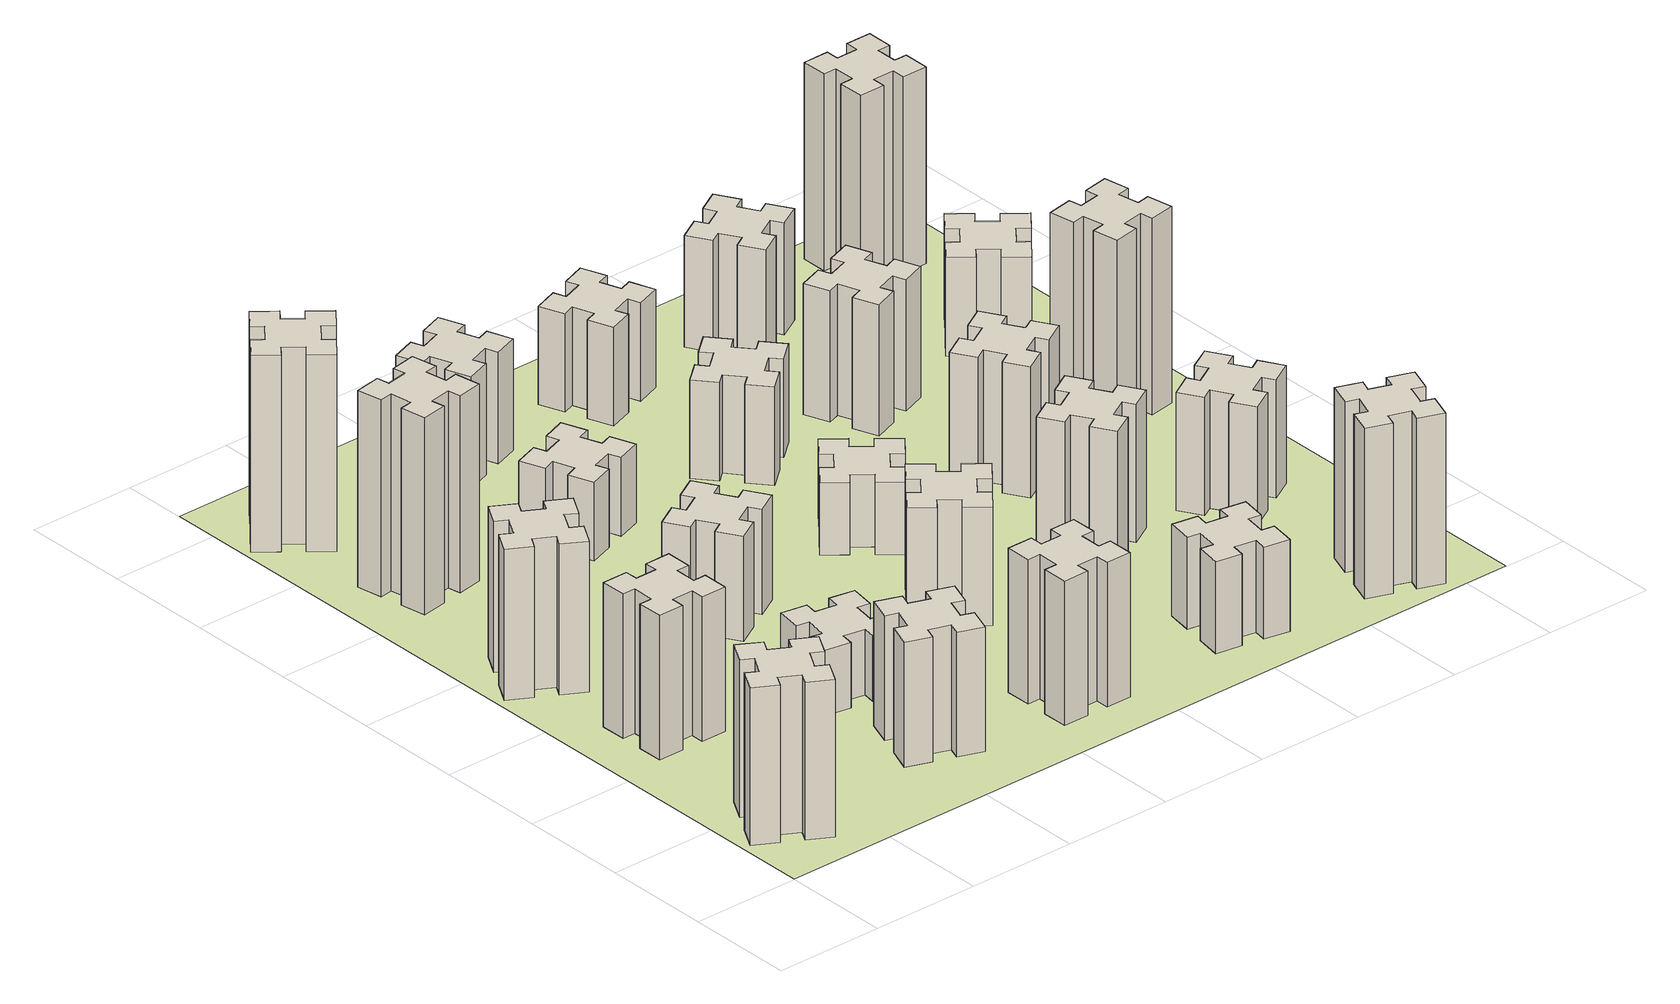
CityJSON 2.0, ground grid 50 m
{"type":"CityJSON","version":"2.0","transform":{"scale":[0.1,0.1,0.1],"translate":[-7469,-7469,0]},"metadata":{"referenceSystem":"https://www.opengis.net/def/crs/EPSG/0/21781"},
"CityObjects":{
"building1":{"type":"Building","attributes":{"class":"1000","function":"1000","usage":"1000","yearOfConstruction":2016,"roofType":"1000","measuredHeight":72,"storeysAboveGround":30,"storeysBelowGround":0},"geometry":[{"type":"Solid","lod":"1","boundaries":[[[[0,1,2,3,4,5,6,7,8,9,10,11,12,13,14,15,16,17,18,19]],[[17,16,20,21]],[[16,15,22,20]],[[15,14,23,22]],[[14,13,24,23]],[[13,12,25,24]],[[12,11,26,25]],[[11,10,27,26]],[[10,9,28,27]],[[9,8,29,28]],[[8,7,30,29]],[[7,6,31,30]],[[6,5,32,31]],[[5,4,33,32]],[[4,3,34,33]],[[3,2,35,34]],[[2,1,36,35]],[[1,0,37,36]],[[0,19,38,37]],[[19,18,39,38]],[[18,17,21,39]],[[24,25,26,27,28,29,30,31,32,33,34,35,36,37,38,39,21,20,22,23]]]]}]},
"building2":{"type":"Building","attributes":{"class":"1000","function":"1000","usage":"1000","yearOfConstruction":2016,"roofType":"1000","measuredHeight":66,"storeysAboveGround":30,"storeysBelowGround":0},"geometry":[{"type":"Solid","lod":"1","boundaries":[[[[40,41,42,43,44,45,46,47,48,49,50,51,52,53,54,55,56,57,58,59]],[[57,56,60,61]],[[56,55,62,60]],[[55,54,63,62]],[[54,53,64,63]],[[53,52,65,64]],[[52,51,66,65]],[[51,50,67,66]],[[50,49,68,67]],[[49,48,69,68]],[[48,47,70,69]],[[47,46,71,70]],[[46,45,72,71]],[[45,44,73,72]],[[44,43,74,73]],[[43,42,75,74]],[[42,41,76,75]],[[41,40,77,76]],[[40,59,78,77]],[[59,58,79,78]],[[58,57,61,79]],[[64,65,66,67,68,69,70,71,72,73,74,75,76,77,78,79,61,60,62,63]]]]}]},
"building3":{"type":"Building","attributes":{"class":"1000","function":"1000","usage":"1000","yearOfConstruction":2016,"roofType":"1000","measuredHeight":69,"storeysAboveGround":30,"storeysBelowGround":0},"geometry":[{"type":"Solid","lod":"1","boundaries":[[[[80,81,82,83,84,85,86,87,88,89,90,91,92,93,94,95,96,97,98,99]],[[97,96,100,101]],[[96,95,102,100]],[[95,94,103,102]],[[94,93,104,103]],[[93,92,105,104]],[[92,91,106,105]],[[91,90,107,106]],[[90,89,108,107]],[[89,88,109,108]],[[88,87,110,109]],[[87,86,111,110]],[[86,85,112,111]],[[85,84,113,112]],[[84,83,114,113]],[[83,82,115,114]],[[82,81,116,115]],[[81,80,117,116]],[[80,99,118,117]],[[99,98,119,118]],[[98,97,101,119]],[[104,105,106,107,108,109,110,111,112,113,114,115,116,117,118,119,101,100,102,103]]]]}]},
"building4":{"type":"Building","attributes":{"class":"1000","function":"1000","usage":"1000","yearOfConstruction":2016,"roofType":"1000","measuredHeight":90,"storeysAboveGround":30,"storeysBelowGround":0},"geometry":[{"type":"Solid","lod":"1","boundaries":[[[[120,121,122,123,124,125,126,127,128,129,130,131,132,133,134,135,136,137,138,139]],[[137,136,140,141]],[[136,135,142,140]],[[135,134,143,142]],[[134,133,144,143]],[[133,132,145,144]],[[132,131,146,145]],[[131,130,147,146]],[[130,129,148,147]],[[129,128,149,148]],[[128,127,150,149]],[[127,126,151,150]],[[126,125,152,151]],[[125,124,153,152]],[[124,123,154,153]],[[123,122,155,154]],[[122,121,156,155]],[[121,120,157,156]],[[120,139,158,157]],[[139,138,159,158]],[[138,137,141,159]],[[144,145,146,147,148,149,150,151,152,153,154,155,156,157,158,159,141,140,142,143]]]]}]},
"building5":{"type":"Building","attributes":{"class":"1000","function":"1000","usage":"1000","yearOfConstruction":2016,"roofType":"1000","measuredHeight":57,"storeysAboveGround":30,"storeysBelowGround":0},"geometry":[{"type":"Solid","lod":"1","boundaries":[[[[160,161,162,163,164,165,166,167,168,169,170,171,172,173,174,175,176,177,178,179]],[[177,176,180,181]],[[176,175,182,180]],[[175,174,183,182]],[[174,173,184,183]],[[173,172,185,184]],[[172,171,186,185]],[[171,170,187,186]],[[170,169,188,187]],[[169,168,189,188]],[[168,167,190,189]],[[167,166,191,190]],[[166,165,192,191]],[[165,164,193,192]],[[164,163,194,193]],[[163,162,195,194]],[[162,161,196,195]],[[161,160,197,196]],[[160,179,198,197]],[[179,178,199,198]],[[178,177,181,199]],[[184,185,186,187,188,189,190,191,192,193,194,195,196,197,198,199,181,180,182,183]]]]}]},
"building6":{"type":"Building","attributes":{"class":"1000","function":"1000","usage":"1000","yearOfConstruction":2016,"roofType":"1000","measuredHeight":90,"storeysAboveGround":30,"storeysBelowGround":0},"geometry":[{"type":"Solid","lod":"1","boundaries":[[[[200,201,202,203,204,205,206,207,208,209,210,211,212,213,214,215,216,217,218,219]],[[217,216,220,221]],[[216,215,222,220]],[[215,214,223,222]],[[214,213,224,223]],[[213,212,225,224]],[[212,211,226,225]],[[211,210,227,226]],[[210,209,228,227]],[[209,208,229,228]],[[208,207,230,229]],[[207,206,231,230]],[[206,205,232,231]],[[205,204,233,232]],[[204,203,234,233]],[[203,202,235,234]],[[202,201,236,235]],[[201,200,237,236]],[[200,219,238,237]],[[219,218,239,238]],[[218,217,221,239]],[[224,225,226,227,228,229,230,231,232,233,234,235,236,237,238,239,221,220,222,223]]]]}]},
"building7":{"type":"Building","attributes":{"class":"1000","function":"1000","usage":"1000","yearOfConstruction":2016,"roofType":"1000","measuredHeight":30,"storeysAboveGround":30,"storeysBelowGround":0},"geometry":[{"type":"Solid","lod":"1","boundaries":[[[[240,241,242,243,244,245,246,247,248,249,250,251,252,253,254,255,256,257,258,259]],[[257,256,260,261]],[[256,255,262,260]],[[255,254,263,262]],[[254,253,264,263]],[[253,252,265,264]],[[252,251,266,265]],[[251,250,267,266]],[[250,249,268,267]],[[249,248,269,268]],[[248,247,270,269]],[[247,246,271,270]],[[246,245,272,271]],[[245,244,273,272]],[[244,243,274,273]],[[243,242,275,274]],[[242,241,276,275]],[[241,240,277,276]],[[240,259,278,277]],[[259,258,279,278]],[[258,257,261,279]],[[264,265,266,267,268,269,270,271,272,273,274,275,276,277,278,279,261,260,262,263]]]]}]},
"building8":{"type":"Building","attributes":{"class":"1000","function":"1000","usage":"1000","yearOfConstruction":2016,"roofType":"1000","measuredHeight":48,"storeysAboveGround":30,"storeysBelowGround":0},"geometry":[{"type":"Solid","lod":"1","boundaries":[[[[280,281,282,283,284,285,286,287,288,289,290,291,292,293,294,295,296,297,298,299]],[[297,296,300,301]],[[296,295,302,300]],[[295,294,303,302]],[[294,293,304,303]],[[293,292,305,304]],[[292,291,306,305]],[[291,290,307,306]],[[290,289,308,307]],[[289,288,309,308]],[[288,287,310,309]],[[287,286,311,310]],[[286,285,312,311]],[[285,284,313,312]],[[284,283,314,313]],[[283,282,315,314]],[[282,281,316,315]],[[281,280,317,316]],[[280,299,318,317]],[[299,298,319,318]],[[298,297,301,319]],[[304,305,306,307,308,309,310,311,312,313,314,315,316,317,318,319,301,300,302,303]]]]}]},
"building9":{"type":"Building","attributes":{"class":"1000","function":"1000","usage":"1000","yearOfConstruction":2016,"roofType":"1000","measuredHeight":66,"storeysAboveGround":30,"storeysBelowGround":0},"geometry":[{"type":"Solid","lod":"1","boundaries":[[[[320,321,322,323,324,325,326,327,328,329,330,331,332,333,334,335,336,337,338,339]],[[337,336,340,341]],[[336,335,342,340]],[[335,334,343,342]],[[334,333,344,343]],[[333,332,345,344]],[[332,331,346,345]],[[331,330,347,346]],[[330,329,348,347]],[[329,328,349,348]],[[328,327,350,349]],[[327,326,351,350]],[[326,325,352,351]],[[325,324,353,352]],[[324,323,354,353]],[[323,322,355,354]],[[322,321,356,355]],[[321,320,357,356]],[[320,339,358,357]],[[339,338,359,358]],[[338,337,341,359]],[[344,345,346,347,348,349,350,351,352,353,354,355,356,357,358,359,341,340,342,343]]]]}]},
"building10":{"type":"Building","attributes":{"class":"1000","function":"1000","usage":"1000","yearOfConstruction":2016,"roofType":"1000","measuredHeight":36,"storeysAboveGround":30,"storeysBelowGround":0},"geometry":[{"type":"Solid","lod":"1","boundaries":[[[[360,361,362,363,364,365,366,367,368,369,370,371,372,373,374,375,376,377,378,379]],[[377,376,380,381]],[[376,375,382,380]],[[375,374,383,382]],[[374,373,384,383]],[[373,372,385,384]],[[372,371,386,385]],[[371,370,387,386]],[[370,369,388,387]],[[369,368,389,388]],[[368,367,390,389]],[[367,366,391,390]],[[366,365,392,391]],[[365,364,393,392]],[[364,363,394,393]],[[363,362,395,394]],[[362,361,396,395]],[[361,360,397,396]],[[360,379,398,397]],[[379,378,399,398]],[[378,377,381,399]],[[384,385,386,387,388,389,390,391,392,393,394,395,396,397,398,399,381,380,382,383]]]]}]},
"building11":{"type":"Building","attributes":{"class":"1000","function":"1000","usage":"1000","yearOfConstruction":2016,"roofType":"1000","measuredHeight":51,"storeysAboveGround":30,"storeysBelowGround":0},"geometry":[{"type":"Solid","lod":"1","boundaries":[[[[400,401,402,403,404,405,406,407,408,409,410,411,412,413,414,415,416,417,418,419]],[[417,416,420,421]],[[416,415,422,420]],[[415,414,423,422]],[[414,413,424,423]],[[413,412,425,424]],[[412,411,426,425]],[[411,410,427,426]],[[410,409,428,427]],[[409,408,429,428]],[[408,407,430,429]],[[407,406,431,430]],[[406,405,432,431]],[[405,404,433,432]],[[404,403,434,433]],[[403,402,435,434]],[[402,401,436,435]],[[401,400,437,436]],[[400,419,438,437]],[[419,418,439,438]],[[418,417,421,439]],[[424,425,426,427,428,429,430,431,432,433,434,435,436,437,438,439,421,420,422,423]]]]}]},
"building12":{"type":"Building","attributes":{"class":"1000","function":"1000","usage":"1000","yearOfConstruction":2016,"roofType":"1000","measuredHeight":54,"storeysAboveGround":30,"storeysBelowGround":0},"geometry":[{"type":"Solid","lod":"1","boundaries":[[[[440,441,442,443,444,445,446,447,448,449,450,451,452,453,454,455,456,457,458,459]],[[457,456,460,461]],[[456,455,462,460]],[[455,454,463,462]],[[454,453,464,463]],[[453,452,465,464]],[[452,451,466,465]],[[451,450,467,466]],[[450,449,468,467]],[[449,448,469,468]],[[448,447,470,469]],[[447,446,471,470]],[[446,445,472,471]],[[445,444,473,472]],[[444,443,474,473]],[[443,442,475,474]],[[442,441,476,475]],[[441,440,477,476]],[[440,459,478,477]],[[459,458,479,478]],[[458,457,461,479]],[[464,465,466,467,468,469,470,471,472,473,474,475,476,477,478,479,461,460,462,463]]]]}]},
"building13":{"type":"Building","attributes":{"class":"1000","function":"1000","usage":"1000","yearOfConstruction":2016,"roofType":"1000","measuredHeight":33,"storeysAboveGround":30,"storeysBelowGround":0},"geometry":[{"type":"Solid","lod":"1","boundaries":[[[[480,481,482,483,484,485,486,487,488,489,490,491,492,493,494,495,496,497,498,499]],[[497,496,500,501]],[[496,495,502,500]],[[495,494,503,502]],[[494,493,504,503]],[[493,492,505,504]],[[492,491,506,505]],[[491,490,507,506]],[[490,489,508,507]],[[489,488,509,508]],[[488,487,510,509]],[[487,486,511,510]],[[486,485,512,511]],[[485,484,513,512]],[[484,483,514,513]],[[483,482,515,514]],[[482,481,516,515]],[[481,480,517,516]],[[480,499,518,517]],[[499,498,519,518]],[[498,497,501,519]],[[504,505,506,507,508,509,510,511,512,513,514,515,516,517,518,519,501,500,502,503]]]]}]},
"building14":{"type":"Building","attributes":{"class":"1000","function":"1000","usage":"1000","yearOfConstruction":2016,"roofType":"1000","measuredHeight":42,"storeysAboveGround":30,"storeysBelowGround":0},"geometry":[{"type":"Solid","lod":"1","boundaries":[[[[520,521,522,523,524,525,526,527,528,529,530,531,532,533,534,535,536,537,538,539]],[[537,536,540,541]],[[536,535,542,540]],[[535,534,543,542]],[[534,533,544,543]],[[533,532,545,544]],[[532,531,546,545]],[[531,530,547,546]],[[530,529,548,547]],[[529,528,549,548]],[[528,527,550,549]],[[527,526,551,550]],[[526,525,552,551]],[[525,524,553,552]],[[524,523,554,553]],[[523,522,555,554]],[[522,521,556,555]],[[521,520,557,556]],[[520,539,558,557]],[[539,538,559,558]],[[538,537,541,559]],[[544,545,546,547,548,549,550,551,552,553,554,555,556,557,558,559,541,540,542,543]]]]}]},
"building15":{"type":"Building","attributes":{"class":"1000","function":"1000","usage":"1000","yearOfConstruction":2016,"roofType":"1000","measuredHeight":45,"storeysAboveGround":30,"storeysBelowGround":0},"geometry":[{"type":"Solid","lod":"1","boundaries":[[[[560,561,562,563,564,565,566,567,568,569,570,571,572,573,574,575,576,577,578,579]],[[577,576,580,581]],[[576,575,582,580]],[[575,574,583,582]],[[574,573,584,583]],[[573,572,585,584]],[[572,571,586,585]],[[571,570,587,586]],[[570,569,588,587]],[[569,568,589,588]],[[568,567,590,589]],[[567,566,591,590]],[[566,565,592,591]],[[565,564,593,592]],[[564,563,594,593]],[[563,562,595,594]],[[562,561,596,595]],[[561,560,597,596]],[[560,579,598,597]],[[579,578,599,598]],[[578,577,581,599]],[[584,585,586,587,588,589,590,591,592,593,594,595,596,597,598,599,581,580,582,583]]]]}]},
"building16":{"type":"Building","attributes":{"class":"1000","function":"1000","usage":"1000","yearOfConstruction":2016,"roofType":"1000","measuredHeight":45,"storeysAboveGround":30,"storeysBelowGround":0},"geometry":[{"type":"Solid","lod":"1","boundaries":[[[[600,601,602,603,604,605,606,607,608,609,610,611,612,613,614,615,616,617,618,619]],[[617,616,620,621]],[[616,615,622,620]],[[615,614,623,622]],[[614,613,624,623]],[[613,612,625,624]],[[612,611,626,625]],[[611,610,627,626]],[[610,609,628,627]],[[609,608,629,628]],[[608,607,630,629]],[[607,606,631,630]],[[606,605,632,631]],[[605,604,633,632]],[[604,603,634,633]],[[603,602,635,634]],[[602,601,636,635]],[[601,600,637,636]],[[600,619,638,637]],[[619,618,639,638]],[[618,617,621,639]],[[624,625,626,627,628,629,630,631,632,633,634,635,636,637,638,639,621,620,622,623]]]]}]},
"building17":{"type":"Building","attributes":{"class":"1000","function":"1000","usage":"1000","yearOfConstruction":2016,"roofType":"1000","measuredHeight":63,"storeysAboveGround":30,"storeysBelowGround":0},"geometry":[{"type":"Solid","lod":"1","boundaries":[[[[640,641,642,643,644,645,646,647,648,649,650,651,652,653,654,655,656,657,658,659]],[[657,656,660,661]],[[656,655,662,660]],[[655,654,663,662]],[[654,653,664,663]],[[653,652,665,664]],[[652,651,666,665]],[[651,650,667,666]],[[650,649,668,667]],[[649,648,669,668]],[[648,647,670,669]],[[647,646,671,670]],[[646,645,672,671]],[[645,644,673,672]],[[644,643,674,673]],[[643,642,675,674]],[[642,641,676,675]],[[641,640,677,676]],[[640,659,678,677]],[[659,658,679,678]],[[658,657,661,679]],[[664,665,666,667,668,669,670,671,672,673,674,675,676,677,678,679,661,660,662,663]]]]}]},
"building18":{"type":"Building","attributes":{"class":"1000","function":"1000","usage":"1000","yearOfConstruction":2016,"roofType":"1000","measuredHeight":60,"storeysAboveGround":30,"storeysBelowGround":0},"geometry":[{"type":"Solid","lod":"1","boundaries":[[[[680,681,682,683,684,685,686,687,688,689,690,691,692,693,694,695,696,697,698,699]],[[697,696,700,701]],[[696,695,702,700]],[[695,694,703,702]],[[694,693,704,703]],[[693,692,705,704]],[[692,691,706,705]],[[691,690,707,706]],[[690,689,708,707]],[[689,688,709,708]],[[688,687,710,709]],[[687,686,711,710]],[[686,685,712,711]],[[685,684,713,712]],[[684,683,714,713]],[[683,682,715,714]],[[682,681,716,715]],[[681,680,717,716]],[[680,699,718,717]],[[699,698,719,718]],[[698,697,701,719]],[[704,705,706,707,708,709,710,711,712,713,714,715,716,717,718,719,701,700,702,703]]]]}]},
"building19":{"type":"Building","attributes":{"class":"1000","function":"1000","usage":"1000","yearOfConstruction":2016,"roofType":"1000","measuredHeight":60,"storeysAboveGround":30,"storeysBelowGround":0},"geometry":[{"type":"Solid","lod":"1","boundaries":[[[[720,721,722,723,724,725,726,727,728,729,730,731,732,733,734,735,736,737,738,739]],[[737,736,740,741]],[[736,735,742,740]],[[735,734,743,742]],[[734,733,744,743]],[[733,732,745,744]],[[732,731,746,745]],[[731,730,747,746]],[[730,729,748,747]],[[729,728,749,748]],[[728,727,750,749]],[[727,726,751,750]],[[726,725,752,751]],[[725,724,753,752]],[[724,723,754,753]],[[723,722,755,754]],[[722,721,756,755]],[[721,720,757,756]],[[720,739,758,757]],[[739,738,759,758]],[[738,737,741,759]],[[744,745,746,747,748,749,750,751,752,753,754,755,756,757,758,759,741,740,742,743]]]]}]},
"building20":{"type":"Building","attributes":{"class":"1000","function":"1000","usage":"1000","yearOfConstruction":2016,"roofType":"1000","measuredHeight":78,"storeysAboveGround":30,"storeysBelowGround":0},"geometry":[{"type":"Solid","lod":"1","boundaries":[[[[760,761,762,763,764,765,766,767,768,769,770,771,772,773,774,775,776,777,778,779]],[[777,776,780,781]],[[776,775,782,780]],[[775,774,783,782]],[[774,773,784,783]],[[773,772,785,784]],[[772,771,786,785]],[[771,770,787,786]],[[770,769,788,787]],[[769,768,789,788]],[[768,767,790,789]],[[767,766,791,790]],[[766,765,792,791]],[[765,764,793,792]],[[764,763,794,793]],[[763,762,795,794]],[[762,761,796,795]],[[761,760,797,796]],[[760,779,798,797]],[[779,778,799,798]],[[778,777,781,799]],[[784,785,786,787,788,789,790,791,792,793,794,795,796,797,798,799,781,780,782,783]]]]}]},
"building21":{"type":"Building","attributes":{"class":"1000","function":"1000","usage":"1000","yearOfConstruction":2016,"roofType":"1000","measuredHeight":54,"storeysAboveGround":30,"storeysBelowGround":0},"geometry":[{"type":"Solid","lod":"1","boundaries":[[[[800,801,802,803,804,805,806,807,808,809,810,811,812,813,814,815,816,817,818,819]],[[817,816,820,821]],[[816,815,822,820]],[[815,814,823,822]],[[814,813,824,823]],[[813,812,825,824]],[[812,811,826,825]],[[811,810,827,826]],[[810,809,828,827]],[[809,808,829,828]],[[808,807,830,829]],[[807,806,831,830]],[[806,805,832,831]],[[805,804,833,832]],[[804,803,834,833]],[[803,802,835,834]],[[802,801,836,835]],[[801,800,837,836]],[[800,819,838,837]],[[819,818,839,838]],[[818,817,821,839]],[[824,825,826,827,828,829,830,831,832,833,834,835,836,837,838,839,821,820,822,823]]]]}]},
"building22":{"type":"Building","attributes":{"class":"1000","function":"1000","usage":"1000","yearOfConstruction":2016,"roofType":"1000","measuredHeight":51,"storeysAboveGround":30,"storeysBelowGround":0},"geometry":[{"type":"Solid","lod":"1","boundaries":[[[[840,841,842,843,844,845,846,847,848,849,850,851,852,853,854,855,856,857,858,859]],[[857,856,860,861]],[[856,855,862,860]],[[855,854,863,862]],[[854,853,864,863]],[[853,852,865,864]],[[852,851,866,865]],[[851,850,867,866]],[[850,849,868,867]],[[849,848,869,868]],[[848,847,870,869]],[[847,846,871,870]],[[846,845,872,871]],[[845,844,873,872]],[[844,843,874,873]],[[843,842,875,874]],[[842,841,876,875]],[[841,840,877,876]],[[840,859,878,877]],[[859,858,879,878]],[[858,857,861,879]],[[864,865,866,867,868,869,870,871,872,873,874,875,876,877,878,879,861,860,862,863]]]]}]},
"building23":{"type":"Building","attributes":{"class":"1000","function":"1000","usage":"1000","yearOfConstruction":2016,"roofType":"1000","measuredHeight":90,"storeysAboveGround":30,"storeysBelowGround":0},"geometry":[{"type":"Solid","lod":"1","boundaries":[[[[880,881,882,883,884,885,886,887,888,889,890,891,892,893,894,895,896,897,898,899]],[[897,896,900,901]],[[896,895,902,900]],[[895,894,903,902]],[[894,893,904,903]],[[893,892,905,904]],[[892,891,906,905]],[[891,890,907,906]],[[890,889,908,907]],[[889,888,909,908]],[[888,887,910,909]],[[887,886,911,910]],[[886,885,912,911]],[[885,884,913,912]],[[884,883,914,913]],[[883,882,915,914]],[[882,881,916,915]],[[881,880,917,916]],[[880,899,918,917]],[[899,898,919,918]],[[898,897,901,919]],[[904,905,906,907,908,909,910,911,912,913,914,915,916,917,918,919,901,900,902,903]]]]}]},
"building24":{"type":"Building","attributes":{"class":"1000","function":"1000","usage":"1000","yearOfConstruction":2016,"roofType":"1000","measuredHeight":45,"storeysAboveGround":30,"storeysBelowGround":0},"geometry":[{"type":"Solid","lod":"1","boundaries":[[[[920,921,922,923,924,925,926,927,928,929,930,931,932,933,934,935,936,937,938,939]],[[937,936,940,941]],[[936,935,942,940]],[[935,934,943,942]],[[934,933,944,943]],[[933,932,945,944]],[[932,931,946,945]],[[931,930,947,946]],[[930,929,948,947]],[[929,928,949,948]],[[928,927,950,949]],[[927,926,951,950]],[[926,925,952,951]],[[925,924,953,952]],[[924,923,954,953]],[[923,922,955,954]],[[922,921,956,955]],[[921,920,957,956]],[[920,939,958,957]],[[939,938,959,958]],[[938,937,941,959]],[[944,945,946,947,948,949,950,951,952,953,954,955,956,957,958,959,941,940,942,943]]]]}]},
"building25":{"type":"Building","attributes":{"class":"1000","function":"1000","usage":"1000","yearOfConstruction":2016,"roofType":"1000","measuredHeight":90,"storeysAboveGround":30,"storeysBelowGround":0},"geometry":[{"type":"Solid","lod":"1","boundaries":[[[[960,961,962,963,964,965,966,967,968,969,970,971,972,973,974,975,976,977,978,979]],[[977,976,980,981]],[[976,975,982,980]],[[975,974,983,982]],[[974,973,984,983]],[[973,972,985,984]],[[972,971,986,985]],[[971,970,987,986]],[[970,969,988,987]],[[969,968,989,988]],[[968,967,990,989]],[[967,966,991,990]],[[966,965,992,991]],[[965,964,993,992]],[[964,963,994,993]],[[963,962,995,994]],[[962,961,996,995]],[[961,960,997,996]],[[960,979,998,997]],[[979,978,999,998]],[[978,977,981,999]],[[984,985,986,987,988,989,990,991,992,993,994,995,996,997,998,999,981,980,982,983]]]]}]},
"landuse1":{"type":"LandUse","attributes":{"name":"plot1","function":"1010"},"geometry":[{"type":"MultiSurface","lod":"1","boundaries":[[[1000,1001,1002,1003]]]}]}
},
"vertices":[
[177,305,0],[264,255,0],[234,203,0],[338,143,0],[398,247,0],[346,277,0],[396,364,0],[448,334,0],[508,438,0],[404,498,0],[374,446,0],[287,496,0],[317,548,0],[213,608,0],[153,504,0],[205,474,0],[155,387,0],[103,417,0],[43,313,0],[147,253,0],[155,387,720],[103,417,720],[205,474,720],[153,504,720],[213,608,720],[317,548,720],[287,496,720],[374,446,720],[404,498,720],[508,438,720],[448,334,720],[396,364,720],[346,277,720],[398,247,720],[338,143,720],[234,203,720],[264,255,720],[177,305,720],[147,253,720],[43,313,720],
[325,1105,0],[425,1105,0],[425,1045,0],[545,1045,0],[545,1165,0],[485,1165,0],[485,1265,0],[545,1265,0],[545,1385,0],[425,1385,0],[425,1325,0],[325,1325,0],[325,1385,0],[205,1385,0],[205,1265,0],[265,1265,0],[265,1165,0],[205,1165,0],[205,1045,0],[325,1045,0],[265,1165,660],[205,1165,660],[265,1265,660],[205,1265,660],[205,1385,660],[325,1385,660],[325,1325,660],[425,1325,660],[425,1385,660],[545,1385,660],[545,1265,660],[485,1265,660],[485,1165,660],[545,1165,660],[545,1045,660],[425,1045,660],[425,1105,660],[325,1105,660],[325,1045,660],[205,1045,660],
[374,1926,0],[287,1976,0],[317,2028,0],[213,2088,0],[153,1984,0],[205,1954,0],[155,1867,0],[103,1897,0],[43,1793,0],[147,1733,0],[177,1785,0],[264,1735,0],[234,1683,0],[338,1623,0],[398,1727,0],[346,1757,0],[396,1844,0],[448,1814,0],[508,1918,0],[404,1978,0],[396,1844,690],[448,1814,690],[346,1757,690],[398,1727,690],[338,1623,690],[234,1683,690],[264,1735,690],[177,1785,690],[147,1733,690],[43,1793,690],[103,1897,690],[155,1867,690],[205,1954,690],[153,1984,690],[213,2088,690],[317,2028,690],[287,1976,690],[374,1926,690],[404,1978,690],[508,1918,690],
[405,2812,0],[307,2795,0],[297,2854,0],[178,2833,0],[199,2715,0],[258,2725,0],[276,2627,0],[217,2617,0],[237,2498,0],[356,2519,0],[345,2578,0],[444,2596,0],[454,2537,0],[572,2557,0],[551,2676,0],[492,2665,0],[475,2764,0],[534,2774,0],[513,2892,0],[395,2871,0],[475,2764,900],[534,2774,900],[492,2665,900],[551,2676,900],[572,2557,900],[454,2537,900],[444,2596,900],[345,2578,900],[356,2519,900],[237,2498,900],[217,2617,900],[276,2627,900],[258,2725,900],[199,2715,900],[178,2833,900],[297,2854,900],[307,2795,900],[405,2812,900],[395,2871,900],[513,2892,900],
[1202,391,0],[1236,485,0],[1292,464,0],[1333,577,0],[1220,618,0],[1200,562,0],[1106,596,0],[1127,652,0],[1014,693,0],[973,580,0],[1029,560,0],[995,466,0],[939,487,0],[897,374,0],[1010,333,0],[1031,389,0],[1125,355,0],[1104,299,0],[1217,257,0],[1258,370,0],[1125,355,570],[1104,299,570],[1031,389,570],[1010,333,570],[897,374,570],[939,487,570],[995,466,570],[1029,560,570],[973,580,570],[1014,693,570],[1127,652,570],[1106,596,570],[1200,562,570],[1220,618,570],[1333,577,570],[1292,464,570],[1236,485,570],[1202,391,570],[1258,370,570],[1217,257,570],
[384,3387,0],[308,3452,0],[346,3498,0],[254,3575,0],[177,3483,0],[223,3444,0],[159,3368,0],[113,3406,0],[36,3314,0],[128,3237,0],[166,3283,0],[243,3219,0],[204,3173,0],[296,3096,0],[373,3188,0],[327,3226,0],[392,3303,0],[438,3264,0],[515,3356,0],[423,3433,0],[392,3303,900],[438,3264,900],[327,3226,900],[373,3188,900],[296,3096,900],[204,3173,900],[243,3219,900],[166,3283,900],[128,3237,900],[36,3314,900],[113,3406,900],[159,3368,900],[223,3444,900],[177,3483,900],[254,3575,900],[346,3498,900],[308,3452,900],[384,3387,900],[423,3433,900],[515,3356,900],
[1016,1084,0],[998,985,0],[939,996,0],[918,877,0],[1037,857,0],[1047,916,0],[1145,898,0],[1135,839,0],[1253,818,0],[1274,937,0],[1215,947,0],[1232,1045,0],[1291,1035,0],[1312,1153,0],[1194,1174,0],[1184,1115,0],[1085,1132,0],[1096,1191,0],[977,1212,0],[957,1094,0],[1085,1132,300],[1096,1191,300],[1184,1115,300],[1194,1174,300],[1312,1153,300],[1291,1035,300],[1232,1045,300],[1215,947,300],[1274,937,300],[1253,818,300],[1135,839,300],[1145,898,300],[1047,916,300],[1037,857,300],[918,877,300],[939,996,300],[998,985,300],[1016,1084,300],[957,1094,300],[977,1212,300],
[995,1744,0],[1045,1657,0],[993,1627,0],[1053,1523,0],[1157,1583,0],[1127,1635,0],[1214,1685,0],[1244,1633,0],[1348,1693,0],[1288,1797,0],[1236,1767,0],[1186,1854,0],[1238,1884,0],[1178,1988,0],[1074,1928,0],[1104,1876,0],[1017,1826,0],[987,1878,0],[883,1818,0],[943,1714,0],[1017,1826,480],[987,1878,480],[1104,1876,480],[1074,1928,480],[1178,1988,480],[1238,1884,480],[1186,1854,480],[1236,1767,480],[1288,1797,480],[1348,1693,480],[1244,1633,480],[1214,1685,480],[1127,1635,480],[1157,1583,480],[1053,1523,480],[993,1627,480],[1045,1657,480],[995,1744,480],[943,1714,480],[883,1818,480],
[1865,325,0],[1865,425,0],[1925,425,0],[1925,545,0],[1805,545,0],[1805,485,0],[1705,485,0],[1705,545,0],[1585,545,0],[1585,425,0],[1645,425,0],[1645,325,0],[1585,325,0],[1585,205,0],[1705,205,0],[1705,265,0],[1805,265,0],[1805,205,0],[1925,205,0],[1925,325,0],[1805,265,660],[1805,205,660],[1705,265,660],[1705,205,660],[1585,205,660],[1585,325,660],[1645,325,660],[1645,425,660],[1585,425,660],[1585,545,660],[1705,545,660],[1705,485,660],[1805,485,660],[1805,545,660],[1925,545,660],[1925,425,660],[1865,425,660],[1865,325,660],[1925,325,660],[1925,205,660],
[1125,2716,0],[1031,2682,0],[1010,2738,0],[897,2697,0],[939,2584,0],[995,2605,0],[1029,2511,0],[973,2490,0],[1014,2377,0],[1127,2419,0],[1106,2475,0],[1200,2509,0],[1220,2453,0],[1333,2494,0],[1292,2607,0],[1236,2586,0],[1202,2680,0],[1258,2700,0],[1217,2813,0],[1104,2772,0],[1202,2680,360],[1258,2700,360],[1236,2586,360],[1292,2607,360],[1333,2494,360],[1220,2453,360],[1200,2509,360],[1106,2475,360],[1127,2419,360],[1014,2377,360],[973,2490,360],[1029,2511,360],[995,2605,360],[939,2584,360],[897,2697,360],[1010,2738,360],[1031,2682,360],[1125,2716,360],[1104,2772,360],[1217,2813,360],
[1125,3456,0],[1031,3422,0],[1010,3478,0],[897,3437,0],[939,3324,0],[995,3345,0],[1029,3251,0],[973,3230,0],[1014,3117,0],[1127,3159,0],[1106,3215,0],[1200,3249,0],[1220,3193,0],[1333,3234,0],[1292,3347,0],[1236,3326,0],[1202,3420,0],[1258,3440,0],[1217,3553,0],[1104,3512,0],[1202,3420,510],[1258,3440,510],[1236,3326,510],[1292,3347,510],[1333,3234,510],[1220,3193,510],[1200,3249,510],[1106,3215,510],[1127,3159,510],[1014,3117,510],[973,3230,510],[1029,3251,510],[995,3345,510],[939,3324,510],[897,3437,510],[1010,3478,510],[1031,3422,510],[1125,3456,510],[1104,3512,510],[1217,3553,510],
[1907,1106,0],[1972,1183,0],[2018,1144,0],[2095,1236,0],[2003,1313,0],[1964,1267,0],[1888,1332,0],[1926,1378,0],[1834,1455,0],[1757,1363,0],[1803,1324,0],[1739,1248,0],[1693,1286,0],[1616,1194,0],[1708,1117,0],[1746,1163,0],[1823,1099,0],[1784,1053,0],[1876,976,0],[1953,1068,0],[1823,1099,540],[1784,1053,540],[1746,1163,540],[1708,1117,540],[1616,1194,540],[1693,1286,540],[1739,1248,540],[1803,1324,540],[1757,1363,540],[1834,1455,540],[1926,1378,540],[1888,1332,540],[1964,1267,540],[2003,1313,540],[2095,1236,540],[2018,1144,540],[1972,1183,540],[1907,1106,540],[1953,1068,540],[1876,976,540],
[2007,1746,0],[2072,1823,0],[2118,1784,0],[2195,1876,0],[2103,1953,0],[2064,1907,0],[1988,1972,0],[2026,2018,0],[1934,2095,0],[1857,2003,0],[1903,1964,0],[1839,1888,0],[1793,1926,0],[1716,1834,0],[1808,1757,0],[1846,1803,0],[1923,1739,0],[1884,1693,0],[1976,1616,0],[2053,1708,0],[1923,1739,330],[1884,1693,330],[1846,1803,330],[1808,1757,330],[1716,1834,330],[1793,1926,330],[1839,1888,330],[1903,1964,330],[1857,2003,330],[1934,2095,330],[2026,2018,330],[1988,1972,330],[2064,1907,330],[2103,1953,330],[2195,1876,330],[2118,1784,330],[2072,1823,330],[2007,1746,330],[2053,1708,330],[1976,1616,330],
[2527,276,0],[2625,258,0],[2615,199,0],[2733,178,0],[2754,297,0],[2695,307,0],[2712,405,0],[2771,395,0],[2792,513,0],[2674,534,0],[2664,475,0],[2565,492,0],[2576,551,0],[2457,572,0],[2437,454,0],[2496,444,0],[2478,345,0],[2419,356,0],[2398,237,0],[2517,217,0],[2478,345,420],[2419,356,420],[2496,444,420],[2437,454,420],[2457,572,420],[2576,551,420],[2565,492,420],[2664,475,420],[2674,534,420],[2792,513,420],[2771,395,420],[2712,405,420],[2695,307,420],[2754,297,420],[2733,178,420],[2615,199,420],[2625,258,420],[2527,276,420],[2517,217,420],[2398,237,420],
[1988,2479,0],[2064,2543,0],[2103,2497,0],[2195,2574,0],[2118,2666,0],[2072,2628,0],[2007,2704,0],[2053,2743,0],[1976,2835,0],[1884,2758,0],[1923,2712,0],[1846,2647,0],[1808,2693,0],[1716,2616,0],[1793,2524,0],[1839,2563,0],[1903,2486,0],[1857,2448,0],[1934,2356,0],[2026,2433,0],[1903,2486,450],[1857,2448,450],[1839,2563,450],[1793,2524,450],[1716,2616,450],[1808,2693,450],[1846,2647,450],[1923,2712,450],[1884,2758,450],[1976,2835,450],[2053,2743,450],[2007,2704,450],[2072,2628,450],[2118,2666,450],[2195,2574,450],[2103,2497,450],[2064,2543,450],[1988,2479,450],[2026,2433,450],[1934,2356,450],
[1865,3456,0],[1771,3422,0],[1750,3478,0],[1637,3437,0],[1679,3324,0],[1735,3345,0],[1769,3251,0],[1713,3230,0],[1754,3117,0],[1867,3159,0],[1846,3215,0],[1940,3249,0],[1960,3193,0],[2073,3234,0],[2032,3347,0],[1976,3326,0],[1942,3420,0],[1998,3440,0],[1957,3553,0],[1844,3512,0],[1942,3420,450],[1998,3440,450],[1976,3326,450],[2032,3347,450],[2073,3234,450],[1960,3193,450],[1940,3249,450],[1846,3215,450],[1867,3159,450],[1754,3117,450],[1713,3230,450],[1769,3251,450],[1735,3345,450],[1679,3324,450],[1637,3437,450],[1750,3478,450],[1771,3422,450],[1865,3456,450],[1844,3512,450],[1957,3553,450],
[2584,1336,0],[2497,1286,0],[2467,1338,0],[2363,1278,0],[2423,1174,0],[2475,1204,0],[2525,1117,0],[2473,1087,0],[2533,983,0],[2637,1043,0],[2607,1095,0],[2694,1145,0],[2724,1093,0],[2828,1153,0],[2768,1257,0],[2716,1227,0],[2666,1314,0],[2718,1344,0],[2658,1448,0],[2554,1388,0],[2666,1314,630],[2718,1344,630],[2716,1227,630],[2768,1257,630],[2828,1153,630],[2724,1093,630],[2694,1145,630],[2607,1095,630],[2637,1043,630],[2533,983,630],[2473,1087,630],[2525,1117,630],[2475,1204,630],[2423,1174,630],[2363,1278,630],[2467,1338,630],[2497,1286,630],[2584,1336,630],[2554,1388,630],[2658,1448,630],
[2816,1867,0],[2766,1954,0],[2818,1984,0],[2758,2088,0],[2654,2028,0],[2684,1976,0],[2597,1926,0],[2567,1978,0],[2463,1918,0],[2523,1814,0],[2575,1844,0],[2625,1757,0],[2573,1727,0],[2633,1623,0],[2737,1683,0],[2707,1735,0],[2794,1785,0],[2824,1733,0],[2928,1793,0],[2868,1897,0],[2794,1785,600],[2824,1733,600],[2707,1735,600],[2737,1683,600],[2633,1623,600],[2573,1727,600],[2625,1757,600],[2575,1844,600],[2523,1814,600],[2463,1918,600],[2567,1978,600],[2597,1926,600],[2684,1976,600],[2654,2028,600],[2758,2088,600],[2818,1984,600],[2766,1954,600],[2816,1867,600],[2868,1897,600],[2928,1793,600],
[2586,2475,0],[2680,2509,0],[2700,2453,0],[2813,2494,0],[2772,2607,0],[2716,2586,0],[2682,2680,0],[2738,2700,0],[2697,2813,0],[2584,2772,0],[2605,2716,0],[2511,2682,0],[2490,2738,0],[2377,2697,0],[2419,2584,0],[2475,2605,0],[2509,2511,0],[2453,2490,0],[2494,2377,0],[2607,2419,0],[2509,2511,600],[2453,2490,600],[2475,2605,600],[2419,2584,600],[2377,2697,600],[2490,2738,600],[2511,2682,600],[2605,2716,600],[2584,2772,600],[2697,2813,600],[2738,2700,600],[2682,2680,600],[2716,2586,600],[2772,2607,600],[2813,2494,600],[2700,2453,600],[2680,2509,600],[2586,2475,600],[2607,2419,600],[2494,2377,600],
[3251,189,0],[3345,155,0],[3324,99,0],[3437,57,0],[3478,170,0],[3422,191,0],[3456,285,0],[3512,264,0],[3553,377,0],[3440,418,0],[3420,362,0],[3326,396,0],[3347,452,0],[3234,493,0],[3193,380,0],[3249,360,0],[3215,266,0],[3159,287,0],[3117,174,0],[3230,133,0],[3215,266,780],[3159,287,780],[3249,360,780],[3193,380,780],[3234,493,780],[3347,452,780],[3326,396,780],[3420,362,780],[3440,418,780],[3553,377,780],[3512,264,780],[3456,285,780],[3422,191,780],[3478,170,780],[3437,57,780],[3324,99,780],[3345,155,780],[3251,189,780],[3230,133,780],[3117,174,780],
[3356,1127,0],[3306,1214,0],[3358,1244,0],[3298,1348,0],[3194,1288,0],[3224,1236,0],[3137,1186,0],[3107,1238,0],[3003,1178,0],[3063,1074,0],[3115,1104,0],[3165,1017,0],[3113,987,0],[3173,883,0],[3277,943,0],[3247,995,0],[3334,1045,0],[3364,993,0],[3468,1053,0],[3408,1157,0],[3334,1045,540],[3364,993,540],[3247,995,540],[3277,943,540],[3173,883,540],[3113,987,540],[3165,1017,540],[3115,1104,540],[3063,1074,540],[3003,1178,540],[3107,1238,540],[3137,1186,540],[3224,1236,540],[3194,1288,540],[3298,1348,540],[3358,1244,540],[3306,1214,540],[3356,1127,540],[3408,1157,540],[3468,1053,540],
[2716,3347,0],[2666,3434,0],[2718,3464,0],[2658,3568,0],[2554,3508,0],[2584,3456,0],[2497,3406,0],[2467,3458,0],[2363,3398,0],[2423,3294,0],[2475,3324,0],[2525,3237,0],[2473,3207,0],[2533,3103,0],[2637,3163,0],[2607,3215,0],[2694,3265,0],[2724,3213,0],[2828,3273,0],[2768,3377,0],[2694,3265,510],[2724,3213,510],[2607,3215,510],[2637,3163,510],[2533,3103,510],[2473,3207,510],[2525,3237,510],[2475,3324,510],[2423,3294,510],[2363,3398,510],[2467,3458,510],[2497,3406,510],[2584,3456,510],[2554,3508,510],[2658,3568,510],[2718,3464,510],[2666,3434,510],[2716,3347,510],[2768,3377,510],[2828,3273,510],
[3365,2072,0],[3267,2055,0],[3257,2114,0],[3138,2093,0],[3159,1975,0],[3218,1985,0],[3236,1887,0],[3177,1877,0],[3197,1758,0],[3316,1779,0],[3305,1838,0],[3404,1856,0],[3414,1797,0],[3532,1817,0],[3511,1936,0],[3452,1925,0],[3435,2024,0],[3494,2034,0],[3473,2152,0],[3355,2131,0],[3435,2024,900],[3494,2034,900],[3452,1925,900],[3511,1936,900],[3532,1817,900],[3414,1797,900],[3404,1856,900],[3305,1838,900],[3316,1779,900],[3197,1758,900],[3177,1877,900],[3236,1887,900],[3218,1985,900],[3159,1975,900],[3138,2093,900],[3257,2114,900],[3267,2055,900],[3365,2072,900],[3355,2131,900],[3473,2152,900],
[3444,2747,0],[3368,2812,0],[3406,2858,0],[3314,2935,0],[3237,2843,0],[3283,2804,0],[3219,2728,0],[3173,2766,0],[3096,2674,0],[3188,2597,0],[3226,2643,0],[3303,2579,0],[3264,2533,0],[3356,2456,0],[3433,2548,0],[3387,2586,0],[3452,2663,0],[3498,2624,0],[3575,2716,0],[3483,2793,0],[3452,2663,450],[3498,2624,450],[3387,2586,450],[3433,2548,450],[3356,2456,450],[3264,2533,450],[3303,2579,450],[3226,2643,450],[3188,2597,450],[3096,2674,450],[3173,2766,450],[3219,2728,450],[3283,2804,450],[3237,2843,450],[3314,2935,450],[3406,2858,450],[3368,2812,450],[3444,2747,450],[3483,2793,450],[3575,2716,450],
[3285,3325,0],[3385,3325,0],[3385,3265,0],[3505,3265,0],[3505,3385,0],[3445,3385,0],[3445,3485,0],[3505,3485,0],[3505,3605,0],[3385,3605,0],[3385,3545,0],[3285,3545,0],[3285,3605,0],[3165,3605,0],[3165,3485,0],[3225,3485,0],[3225,3385,0],[3165,3385,0],[3165,3265,0],[3285,3265,0],[3225,3385,900],[3165,3385,900],[3225,3485,900],[3165,3485,900],[3165,3605,900],[3285,3605,900],[3285,3545,900],[3385,3545,900],[3385,3605,900],[3505,3605,900],[3505,3485,900],[3445,3485,900],[3445,3385,900],[3505,3385,900],[3505,3265,900],[3385,3265,900],[3385,3325,900],[3285,3325,900],[3285,3265,900],[3165,3265,900],
[5,3705,0],[3705,3705,0],[3705,5,0],[5,5,0]
]}
